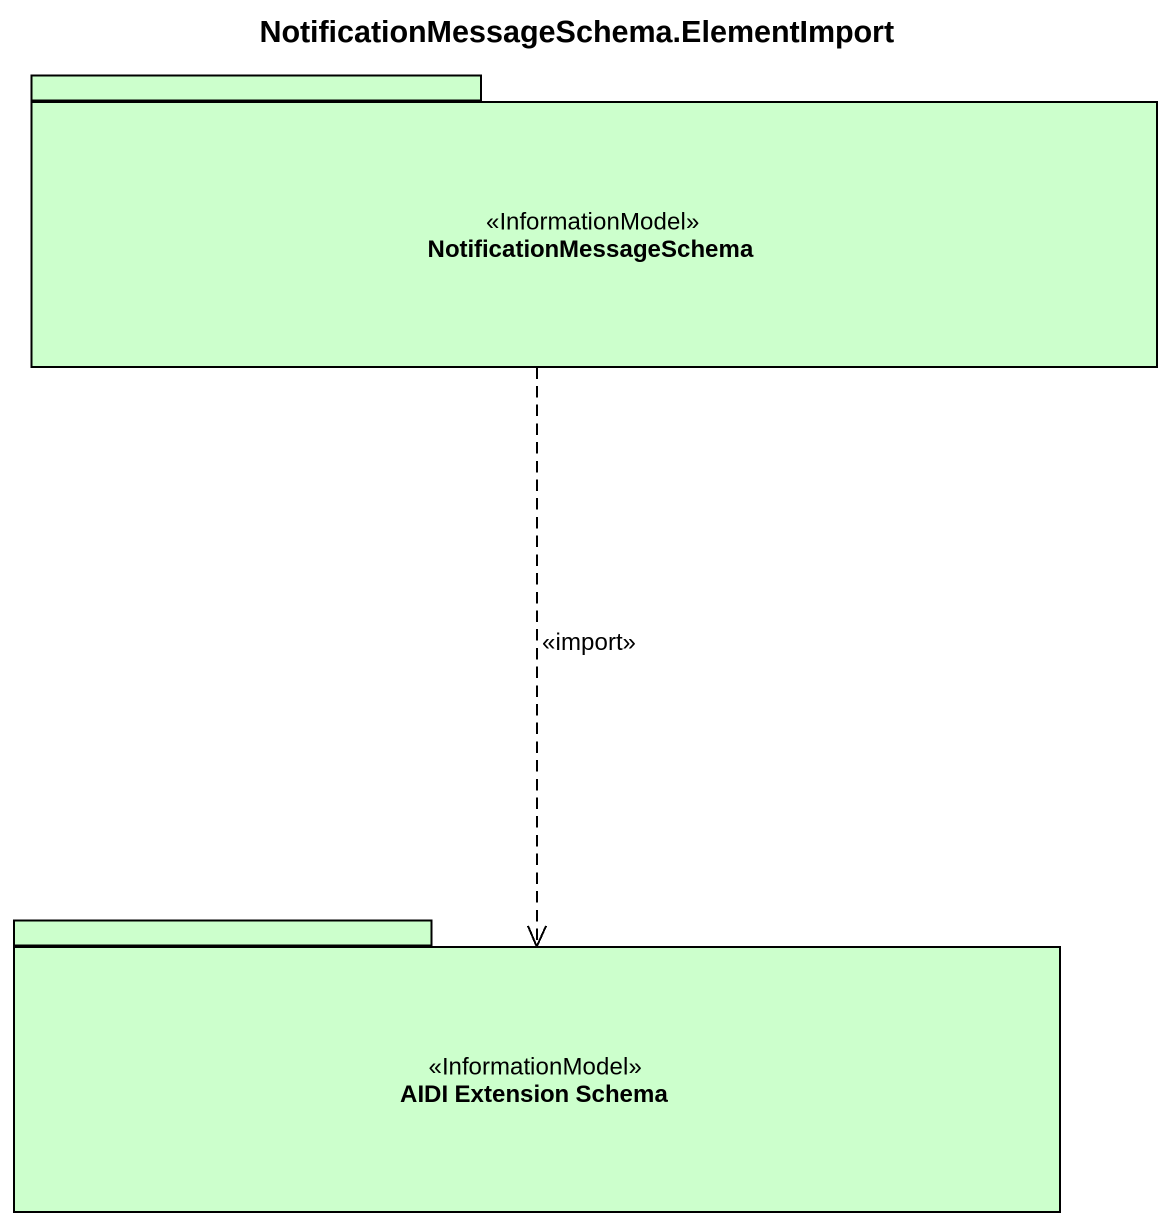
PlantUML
@startuml
title NotificationMessageSchema.ElementImport
package NotificationMessageSchema <<InformationModel>> #CCFFCC {
}
package "AIDI Extension Schema" as AIDI_Extension_Schema <<InformationModel>> #CCFFCC {
}
NotificationMessageSchema ..> AIDI_Extension_Schema : <<import>>
@enduml
